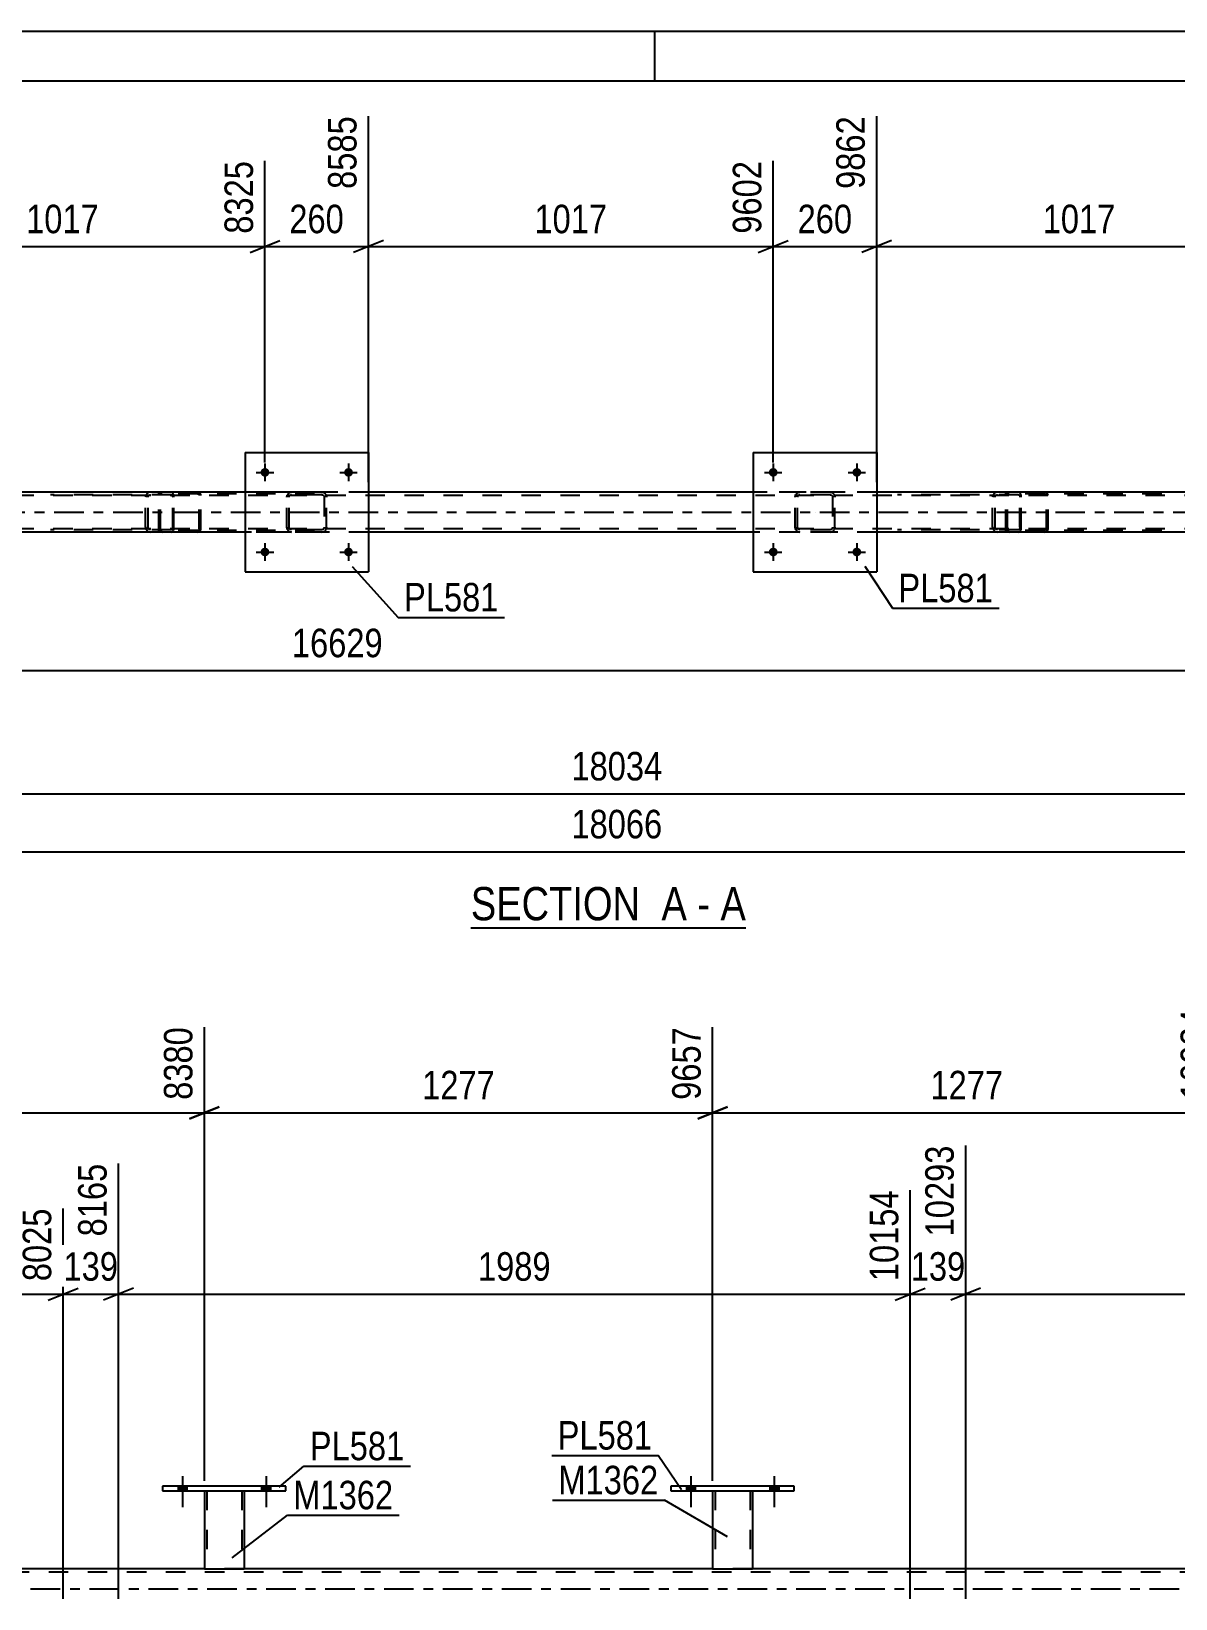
# Model space of a CAD drawing. Header units: millimetres. Extents: x 0 to 841, y 0 to 594.
# Drawn here: x 358.4 to 473.4, y 436.5 to 594 of the extents above; entities that cross this region are included whole.
import ezdxf

# ---------------------------------------------------------------- set-up
doc = ezdxf.new("R2010")
doc.units = ezdxf.units.MM
doc.linetypes.add('DXK_LINE_DOT2', pattern=[3.9198, 1.9599, -1.9599])
doc.linetypes.add('DXK_LINE_DOT3', pattern=[5.9187, 2.979, -0.9799, 0.9799, -0.9799])
doc.styles.add('Arial Narrow', font='ARIALN.TTF', dxfattribs={"height": 0.2})

# ---------------------------------------------------------------- blocks, each defined once
blk = doc.blocks.new('Unknown-318888112-1133')
at = {"color": 5, "linetype": 'Continuous'}
for p, q in [((841, 594), (0, 594)), ((421, 589), (421, 594)), ((836, 589), (5, 589))]:
    blk.add_line(p, q, dxfattribs=at)
blk = doc.blocks.new('Unknown-318888112-11 - 5490')
at = {"color": 6, "linetype": 'Continuous'}
blk.add_line((402.52, 503.94), (430.17, 503.94), dxfattribs=at)
at = {"color": 0, "linetype": 'Continuous'}
for points in [[(420.63, 504.69), (420.63, 508.19), (402.52, 508.19), (402.52, 504.69)], [(424.23, 504.69), (424.23, 508.19), (421.68, 508.19), (421.68, 504.69)], [(426.56, 504.69), (426.56, 508.19), (425.28, 508.19), (425.28, 504.69)], [(430.17, 504.69), (430.17, 508.19), (427.61, 508.19), (427.61, 504.69)]]:
    blk.add_wipeout(points, dxfattribs=at)
at = {"color": 7, "linetype": 'Continuous', "style": 'Arial Narrow'}
for s, p in [('SECTION ', (402.52, 504.69)), ('A', (421.68, 504.69)), ('A', (427.61, 504.69)), ('-', (425.28, 504.69))]:
    blk.add_text(s, height=3.34, dxfattribs=at).set_placement(p)
blk = doc.blocks.new('Part-318888112-5600 - 5490')
at = {"color": 7, "linetype": 'DXK_LINE_DOT2'}
for p, q in [((384.03, 547.21), (384.06, 547.4)), ((384.06, 547.4), (384.03, 547.21)), ((384.03, 544.17), (384.03, 547.21)), ((384.27, 547.21), (384.28, 547.3)), ((384.27, 544.17), (384.27, 547.21)), ((384.28, 547.3), (384.34, 547.38)), ((384.32, 547.66), (384.51, 547.69)), ((384.51, 547.69), (384.32, 547.66)), ((384.34, 547.38), (384.41, 547.43)), ((384.41, 547.43), (384.51, 547.45)), ((387.55, 547.69), (384.51, 547.69)), ((387.55, 547.45), (384.51, 547.45)), ((387.55, 547.69), (387.73, 547.66)), ((387.73, 547.66), (387.55, 547.69)), ((387.55, 547.45), (387.64, 547.43)), ((387.64, 547.43), (387.72, 547.38)), ((387.72, 547.38), (387.77, 547.3)), ((387.77, 547.3), (387.79, 547.21)), ((387.79, 547.21), (387.79, 544.17)), ((387.99, 547.4), (388.03, 547.21)), ((388.03, 547.21), (387.99, 547.4)), ((388.03, 544.17), (388.03, 547.21)), ((384.06, 543.99), (384.03, 544.17)), ((384.03, 544.17), (384.06, 543.99)), ((384.28, 544.08), (384.27, 544.17)), ((384.34, 544), (384.28, 544.08)), ((384.51, 543.69), (384.32, 543.73)), ((384.32, 543.73), (384.51, 543.69)), ((384.41, 543.95), (384.34, 544)), ((384.51, 543.93), (384.41, 543.95)), ((387.55, 543.93), (384.51, 543.93)), ((387.55, 543.69), (384.51, 543.69)), ((387.64, 543.95), (387.55, 543.93)), ((387.73, 543.73), (387.55, 543.69)), ((387.55, 543.69), (387.73, 543.73)), ((387.72, 544), (387.64, 543.95)), ((387.77, 544.08), (387.72, 544)), ((387.79, 544.17), (387.77, 544.08)), ((388.03, 544.17), (387.99, 543.99)), ((387.99, 543.99), (388.03, 544.17))]:
    blk.add_line(p, q, dxfattribs=at)
at = {"color": 7, "linetype": 'DXK_LINE_DOT3'}
blk.add_line((386.03, 545.69), (386.03, 545.69), dxfattribs=at)
at = {"color": 7, "linetype": 'DXK_LINE_DOT2'}
for centre, start, end in [((384.51, 547.21), 112.5, 157.5), ((384.51, 547.21), 112.5, 157.5), ((387.55, 547.21), 22.5, 67.5), ((387.55, 547.21), 22.5, 67.5), ((384.51, 544.17), 202.5, 247.5), ((384.51, 544.17), 202.5, 247.5), ((387.55, 544.17), 292.5, 337.5), ((387.55, 544.17), 292.5, 337.5)]:
    blk.add_arc(centre, 0.48, start, end, dxfattribs=at)
blk = doc.blocks.new('Part-318888112-5599 - 5490')
at = {"color": 2, "linetype": 'Continuous'}
for p, q in [((379.83, 551.69), (379.83, 539.69)), ((379.83, 551.69), (392.23, 551.69)), ((392.23, 551.69), (392.23, 539.69)), ((379.83, 539.69), (392.23, 539.69))]:
    blk.add_line(p, q, dxfattribs=at)
blk = doc.blocks.new('Part-318888112-5605 - 5490')
at = {"color": 2, "linetype": 'Continuous'}
for p, q in [((430.91, 551.69), (430.91, 539.69)), ((430.91, 551.69), (443.31, 551.69)), ((443.31, 551.69), (443.31, 539.69)), ((430.91, 539.69), (443.31, 539.69))]:
    blk.add_line(p, q, dxfattribs=at)
blk = doc.blocks.new('Part-318888112-5606 - 5490')
at = {"color": 7, "linetype": 'DXK_LINE_DOT2'}
for p, q in [((435.11, 547.21), (435.14, 547.4)), ((435.14, 547.4), (435.11, 547.21)), ((435.11, 544.17), (435.11, 547.21)), ((435.35, 547.21), (435.37, 547.3)), ((435.35, 544.17), (435.35, 547.21)), ((435.37, 547.3), (435.42, 547.38)), ((435.4, 547.66), (435.59, 547.69)), ((435.59, 547.69), (435.4, 547.66)), ((435.42, 547.38), (435.5, 547.43)), ((435.5, 547.43), (435.59, 547.45)), ((438.63, 547.69), (435.59, 547.69)), ((438.63, 547.45), (435.59, 547.45)), ((438.63, 547.69), (438.81, 547.66)), ((438.81, 547.66), (438.63, 547.69)), ((438.63, 547.45), (438.72, 547.43)), ((438.72, 547.43), (438.8, 547.38)), ((438.8, 547.38), (438.85, 547.3)), ((438.85, 547.3), (438.87, 547.21)), ((438.87, 547.21), (438.87, 544.17)), ((439.07, 547.4), (439.11, 547.21)), ((439.11, 547.21), (439.07, 547.4)), ((439.11, 544.17), (439.11, 547.21)), ((435.14, 543.99), (435.11, 544.17)), ((435.11, 544.17), (435.14, 543.99)), ((435.37, 544.08), (435.35, 544.17)), ((435.42, 544), (435.37, 544.08)), ((435.59, 543.69), (435.4, 543.73)), ((435.4, 543.73), (435.59, 543.69)), ((435.5, 543.95), (435.42, 544)), ((435.59, 543.93), (435.5, 543.95)), ((438.63, 543.93), (435.59, 543.93)), ((438.63, 543.69), (435.59, 543.69)), ((438.72, 543.95), (438.63, 543.93)), ((438.81, 543.73), (438.63, 543.69)), ((438.63, 543.69), (438.81, 543.73)), ((438.8, 544), (438.72, 543.95)), ((438.85, 544.08), (438.8, 544)), ((438.87, 544.17), (438.85, 544.08)), ((439.11, 544.17), (439.07, 543.99)), ((439.07, 543.99), (439.11, 544.17))]:
    blk.add_line(p, q, dxfattribs=at)
at = {"color": 7, "linetype": 'DXK_LINE_DOT3'}
blk.add_line((437.11, 545.69), (437.11, 545.69), dxfattribs=at)
at = {"color": 7, "linetype": 'DXK_LINE_DOT2'}
for centre, start, end in [((435.59, 547.21), 112.5, 157.5), ((435.59, 547.21), 112.5, 157.5), ((438.63, 547.21), 22.5, 67.5), ((438.63, 547.21), 22.5, 67.5), ((435.59, 544.17), 202.5, 247.5), ((435.59, 544.17), 202.5, 247.5), ((438.63, 544.17), 292.5, 337.5), ((438.63, 544.17), 292.5, 337.5)]:
    blk.add_arc(centre, 0.48, start, end, dxfattribs=at)
blk = doc.blocks.new('Bolt-318888112-5543 - 5490')
at = {"linetype": 'Continuous'}
for points in [[(382.27, 549.69, -1), (381.39, 549.69, -1)], [(390.67, 549.69, -1), (389.79, 549.69, -1)]]:
    blk.add_hatch(color=1, dxfattribs=at).paths.add_polyline_path(points)
at = {"color": 1, "linetype": 'Continuous'}
for p, q in [((380.95, 549.69), (382.71, 549.69)), ((381.83, 550.57), (381.83, 548.81)), ((389.35, 549.69), (391.11, 549.69)), ((390.23, 550.57), (390.23, 548.81))]:
    blk.add_line(p, q, dxfattribs=at)
blk = doc.blocks.new('Bolt-318888112-5544 - 5490')
at = {"linetype": 'Continuous'}
for points in [[(382.27, 541.69, -1), (381.39, 541.69, -1)], [(390.67, 541.69, -1), (389.79, 541.69, -1)]]:
    blk.add_hatch(color=1, dxfattribs=at).paths.add_polyline_path(points)
at = {"color": 1, "linetype": 'Continuous'}
for p, q in [((380.95, 541.69), (382.71, 541.69)), ((381.83, 542.57), (381.83, 540.81)), ((389.35, 541.69), (391.11, 541.69)), ((390.23, 542.57), (390.23, 540.81))]:
    blk.add_line(p, q, dxfattribs=at)
blk = doc.blocks.new('Bolt-318888112-5545 - 5490')
at = {"linetype": 'Continuous'}
for points in [[(433.35, 549.69, -1), (432.47, 549.69, -1)], [(441.75, 549.69, -1), (440.87, 549.69, -1)]]:
    blk.add_hatch(color=1, dxfattribs=at).paths.add_polyline_path(points)
at = {"color": 1, "linetype": 'Continuous'}
for p, q in [((432.03, 549.69), (433.79, 549.69)), ((432.91, 550.57), (432.91, 548.81)), ((440.43, 549.69), (442.19, 549.69)), ((441.31, 550.57), (441.31, 548.81))]:
    blk.add_line(p, q, dxfattribs=at)
blk = doc.blocks.new('Part-318888112-5679 - 5490')
at = {"color": 7, "linetype": 'DXK_LINE_DOT2'}
for p, q in [((456.31, 547.49), (456.28, 547.37)), ((456.28, 544.01), (456.28, 547.37)), ((456.45, 547.37), (456.46, 547.43)), ((456.45, 544.01), (456.45, 547.37)), ((456.46, 547.43), (456.5, 547.49)), ((456.62, 547.69), (456.49, 547.67)), ((456.5, 547.49), (456.56, 547.52)), ((456.56, 547.52), (456.62, 547.53)), ((471.95, 547.69), (456.62, 547.69)), ((471.95, 547.53), (456.62, 547.53)), ((460.33, 547.67), (460.2, 547.69)), ((460.2, 547.53), (460.26, 547.52)), ((460.26, 547.52), (460.29, 547.5)), ((460.29, 547.5), (460.32, 547.49)), ((460.32, 547.49), (460.35, 547.43)), ((460.35, 547.43), (460.37, 547.37)), ((460.37, 544.01), (460.37, 547.37)), ((460.54, 547.37), (460.51, 547.49)), ((460.54, 544.01), (460.54, 547.37)), ((456.28, 544.01), (456.31, 543.89)), ((456.46, 543.95), (456.45, 544.01)), ((456.5, 543.9), (456.46, 543.95)), ((456.49, 543.72), (456.62, 543.69)), ((456.5, 543.9), (456.53, 543.88)), ((456.53, 543.88), (456.56, 543.86)), ((456.56, 543.86), (456.62, 543.85)), ((471.95, 543.85), (456.62, 543.85)), ((471.95, 543.69), (456.62, 543.69)), ((460.26, 543.86), (460.2, 543.85)), ((460.2, 543.69), (460.33, 543.72)), ((460.32, 543.9), (460.26, 543.86)), ((460.35, 543.95), (460.32, 543.9)), ((460.37, 544.01), (460.35, 543.95)), ((460.51, 543.89), (460.54, 544.01))]:
    blk.add_line(p, q, dxfattribs=at)
for centre, start, end in [((456.61, 547.36), 110.7583, 155.68), ((460.21, 547.36), 24.32, 69.2417), ((456.61, 544.03), 204.32, 249.2417), ((460.21, 544.03), 290.7583, 335.68)]:
    blk.add_arc(centre, 0.331, start, end, dxfattribs=at)
blk = doc.blocks.new('Bolt-318888112-5546 - 5490')
at = {"linetype": 'Continuous'}
for points in [[(433.35, 541.69, -1), (432.47, 541.69, -1)], [(441.75, 541.69, -1), (440.87, 541.69, -1)]]:
    blk.add_hatch(color=1, dxfattribs=at).paths.add_polyline_path(points)
at = {"color": 1, "linetype": 'Continuous'}
for p, q in [((432.03, 541.69), (433.79, 541.69)), ((432.91, 542.57), (432.91, 540.81)), ((440.43, 541.69), (442.19, 541.69)), ((441.31, 542.57), (441.31, 540.81))]:
    blk.add_line(p, q, dxfattribs=at)
blk = doc.blocks.new('Part-318888112-5667 - 5490')
at = {"color": 7, "linetype": 'DXK_LINE_DOT2'}
for p, q in [((457.56, 547.69), (445.4, 547.69)), ((457.56, 547.45), (445.4, 547.45)), ((454.98, 547.3), (454.96, 547.21)), ((454.96, 544.17), (454.96, 547.21)), ((455, 547.4), (454.98, 547.3)), ((455.21, 547.21), (455.23, 547.3)), ((455.21, 544.17), (455.21, 547.21)), ((455.23, 547.3), (455.29, 547.38)), ((455.46, 547.69), (455.27, 547.66)), ((455.29, 547.38), (455.37, 547.43)), ((455.37, 547.43), (455.46, 547.45)), ((456.28, 547.45), (456.28, 547.69)), ((457.66, 547.66), (457.56, 547.69)), ((457.56, 547.45), (457.61, 547.43)), ((457.61, 547.43), (457.65, 547.38)), ((457.65, 547.38), (457.68, 547.3)), ((457.75, 547.55), (457.66, 547.66)), ((457.68, 547.3), (457.69, 547.21)), ((457.69, 544.17), (457.69, 547.21)), ((457.81, 547.4), (457.75, 547.55)), ((457.83, 547.21), (457.81, 547.4)), ((457.83, 544.17), (457.83, 547.21)), ((457.56, 543.93), (445.4, 543.93)), ((457.56, 543.69), (445.4, 543.69)), ((454.96, 544.17), (454.98, 544.09)), ((454.98, 544.09), (455, 543.99)), ((455.23, 544.08), (455.21, 544.17)), ((455.29, 544), (455.23, 544.08)), ((455.27, 543.73), (455.46, 543.69)), ((455.37, 543.95), (455.29, 544)), ((455.46, 543.93), (455.37, 543.95)), ((456.28, 543.69), (456.28, 543.93)), ((457.61, 543.95), (457.56, 543.93)), ((457.56, 543.69), (457.66, 543.73)), ((457.65, 544), (457.61, 543.95)), ((457.68, 544.08), (457.65, 544)), ((457.66, 543.73), (457.75, 543.83)), ((457.69, 544.17), (457.68, 544.08)), ((457.75, 543.83), (457.81, 543.99)), ((457.81, 543.99), (457.83, 544.17))]:
    blk.add_line(p, q, dxfattribs=at)
for centre, start, end in [((455.45, 547.2), 111.1941, 156.1506), ((455.45, 544.19), 203.8494, 248.8059)]:
    blk.add_arc(centre, 0.492, start, end, dxfattribs=at)
blk = doc.blocks.new('Part-318888112-5645 - 5490')
at = {"color": 7, "linetype": 'DXK_LINE_DOT2'}
for p, q in [((372.42, 547.69), (360.27, 547.69)), ((372.42, 547.45), (360.27, 547.45)), ((369.85, 547.3), (369.83, 547.21)), ((369.83, 544.17), (369.83, 547.21)), ((369.87, 547.4), (369.85, 547.3)), ((370.08, 547.21), (370.1, 547.3)), ((370.08, 544.17), (370.08, 547.21)), ((370.1, 547.3), (370.15, 547.38)), ((370.33, 547.69), (370.14, 547.66)), ((370.15, 547.38), (370.23, 547.43)), ((370.23, 547.43), (370.33, 547.45)), ((371.15, 547.45), (371.15, 547.69)), ((372.53, 547.66), (372.42, 547.69)), ((372.42, 547.45), (372.47, 547.43)), ((372.47, 547.43), (372.52, 547.38)), ((372.52, 547.38), (372.55, 547.3)), ((372.61, 547.55), (372.53, 547.66)), ((372.55, 547.3), (372.56, 547.21)), ((372.56, 544.17), (372.56, 547.21)), ((372.67, 547.4), (372.61, 547.55)), ((372.69, 547.21), (372.67, 547.4)), ((372.69, 544.17), (372.69, 547.21)), ((372.42, 543.93), (360.27, 543.93)), ((372.42, 543.69), (360.27, 543.69)), ((369.83, 544.17), (369.85, 544.09)), ((369.85, 544.09), (369.87, 543.99)), ((370.1, 544.08), (370.08, 544.17)), ((370.15, 544), (370.1, 544.08)), ((370.14, 543.73), (370.33, 543.69)), ((370.23, 543.95), (370.15, 544)), ((370.33, 543.93), (370.23, 543.95)), ((371.15, 543.69), (371.15, 543.93)), ((372.47, 543.95), (372.42, 543.93)), ((372.42, 543.69), (372.53, 543.73)), ((372.52, 544), (372.47, 543.95)), ((372.55, 544.08), (372.52, 544)), ((372.53, 543.73), (372.61, 543.83)), ((372.56, 544.17), (372.55, 544.08)), ((372.61, 543.83), (372.63, 543.86)), ((372.63, 543.86), (372.67, 543.99)), ((372.67, 543.99), (372.69, 544.17))]:
    blk.add_line(p, q, dxfattribs=at)
for centre, start, end in [((370.32, 547.2), 111.1941, 156.1506), ((370.32, 544.19), 203.8494, 248.8059)]:
    blk.add_arc(centre, 0.492, start, end, dxfattribs=at)
blk = doc.blocks.new('Part-318888112-5644 - 5490')
at = {"color": 7, "linetype": 'DXK_LINE_DOT2'}
for p, q in [((371.17, 547.49), (371.15, 547.37)), ((371.15, 544.01), (371.15, 547.37)), ((371.32, 547.37), (371.33, 547.43)), ((371.32, 544.01), (371.32, 547.37)), ((371.33, 547.43), (371.37, 547.49)), ((371.49, 547.69), (371.36, 547.67)), ((371.37, 547.49), (371.42, 547.52)), ((371.42, 547.52), (371.49, 547.53)), ((386.82, 547.69), (371.49, 547.69)), ((386.82, 547.53), (371.49, 547.53)), ((375.19, 547.67), (375.06, 547.69)), ((375.06, 547.53), (375.13, 547.52)), ((375.13, 547.52), (375.15, 547.5)), ((375.15, 547.5), (375.18, 547.49)), ((375.18, 547.49), (375.22, 547.43)), ((375.22, 547.43), (375.23, 547.37)), ((375.23, 544.01), (375.23, 547.37)), ((375.4, 547.37), (375.38, 547.49)), ((375.4, 544.01), (375.4, 547.37)), ((371.15, 544.01), (371.17, 543.89)), ((371.33, 543.95), (371.32, 544.01)), ((371.37, 543.9), (371.33, 543.95)), ((371.36, 543.72), (371.49, 543.69)), ((371.37, 543.9), (371.4, 543.88)), ((371.4, 543.88), (371.42, 543.86)), ((371.42, 543.86), (371.49, 543.85)), ((386.82, 543.85), (371.49, 543.85)), ((386.82, 543.69), (371.49, 543.69)), ((375.13, 543.86), (375.06, 543.85)), ((375.06, 543.69), (375.19, 543.72)), ((375.18, 543.9), (375.13, 543.86)), ((375.22, 543.95), (375.18, 543.9)), ((375.23, 544.01), (375.22, 543.95)), ((375.38, 543.89), (375.4, 544.01))]:
    blk.add_line(p, q, dxfattribs=at)
for centre, start, end in [((371.47, 547.36), 110.7583, 155.68), ((375.07, 547.36), 24.32, 69.2417), ((371.47, 544.03), 204.32, 249.2417), ((375.07, 544.03), 290.7583, 335.68)]:
    blk.add_arc(centre, 0.331, start, end, dxfattribs=at)
blk = doc.blocks.new('Part-318888112-5729 - 5490')
at = {"color": 7, "linetype": 'DXK_LINE_DOT2'}
for p, q in [((770.18, 547.37), (106.14, 547.37)), ((749.79, 547.69), (175.5, 547.69)), ((392.23, 547.69), (379.83, 547.69)), ((443.31, 547.69), (430.91, 547.69)), ((770.18, 544.01), (106.14, 544.01)), ((392.23, 543.69), (379.83, 543.69)), ((443.31, 543.69), (430.91, 543.69))]:
    blk.add_line(p, q, dxfattribs=at)
at = {"color": 2, "linetype": 'Continuous'}
for p, q in [((379.83, 547.69), (341.15, 547.69)), ((430.91, 547.69), (392.23, 547.69)), ((481.99, 547.69), (443.31, 547.69)), ((379.83, 543.69), (341.15, 543.69)), ((430.91, 543.69), (392.23, 543.69)), ((481.99, 543.69), (443.31, 543.69))]:
    blk.add_line(p, q, dxfattribs=at)
at = {"color": 7, "linetype": 'DXK_LINE_DOT3'}
blk.add_line((106.14, 545.69), (770.18, 545.69), dxfattribs=at)
blk = doc.blocks.new('Part-318888112-3790 - 3656')
at = {"color": 7, "linetype": 'DXK_LINE_DOT2'}
for p, q in [((375.74, 447.38), (379.74, 447.38)), ((375.74, 447.37), (375.74, 447.38)), ((375.74, 447.38), (375.74, 447.37)), ((375.98, 447.38), (375.98, 439.53)), ((379.5, 447.38), (379.5, 439.53)), ((379.74, 447.38), (379.74, 447.37)), ((379.74, 447.37), (379.74, 447.38)), ((379.45, 439.53), (379.49, 439.53)), ((379.45, 439.53), (379.49, 439.53)), ((379.49, 439.53), (379.5, 439.53)), ((379.49, 439.53), (379.5, 439.53))]:
    blk.add_line(p, q, dxfattribs=at)
at = {"color": 2, "linetype": 'Continuous'}
for p, q in [((375.74, 447.37), (375.74, 439.53)), ((379.74, 447.37), (379.74, 439.53)), ((375.74, 439.53), (379.74, 439.53))]:
    blk.add_line(p, q, dxfattribs=at)
blk = doc.blocks.new('Bolt-318888112-3665 - 3656')
at = {"linetype": 'Continuous'}
for points in [[(373.1, 447.37), (373.98, 447.37), (373.98, 447.85), (373.1, 447.85)], [(381.5, 447.37), (382.38, 447.37), (382.38, 447.85), (381.5, 447.85)]]:
    blk.add_hatch(color=1, dxfattribs=at).paths.add_polyline_path(points)
at = {"color": 1, "linetype": 'Continuous'}
for p, q in [((373.54, 448.85), (373.54, 445.73)), ((381.94, 448.85), (381.94, 445.73)), ((373.1, 447.85), (373.1, 447.37)), ((373.98, 447.85), (373.98, 447.37)), ((381.5, 447.85), (381.5, 447.37)), ((382.38, 447.85), (382.38, 447.37))]:
    blk.add_line(p, q, dxfattribs=at)
blk = doc.blocks.new('Part-318888112-3795 - 3656')
at = {"color": 2, "linetype": 'Continuous'}
for p, q in [((371.54, 447.85), (371.54, 447.37)), ((383.94, 447.85), (371.54, 447.85)), ((371.54, 447.37), (383.94, 447.37)), ((383.94, 447.37), (383.94, 447.85))]:
    blk.add_line(p, q, dxfattribs=at)
blk = doc.blocks.new('Part-318888112-4051 - 3656')
at = {"color": 2, "linetype": 'Continuous'}
for p, q in [((375.74, 439.53), (328.66, 439.53)), ((426.82, 439.53), (379.74, 439.53)), ((477.91, 439.53), (430.82, 439.53))]:
    blk.add_line(p, q, dxfattribs=at)
at = {"color": 7, "linetype": 'DXK_LINE_DOT2'}
for p, q in [((379.74, 439.53), (375.74, 439.53)), ((430.82, 439.53), (426.82, 439.53)), ((761.89, 439.21), (97.86, 439.21))]:
    blk.add_line(p, q, dxfattribs=at)
at = {"color": 7, "linetype": 'DXK_LINE_DOT3'}
blk.add_line((97.86, 437.53), (761.89, 437.53), dxfattribs=at)
blk = doc.blocks.new('Bolt-318888112-3674 - 3656')
at = {"linetype": 'Continuous'}
for points in [[(424.18, 447.37), (425.06, 447.37), (425.06, 447.85), (424.18, 447.85)], [(432.58, 447.37), (433.46, 447.37), (433.46, 447.85), (432.58, 447.85)]]:
    blk.add_hatch(color=1, dxfattribs=at).paths.add_polyline_path(points)
at = {"color": 1, "linetype": 'Continuous'}
for p, q in [((424.62, 448.85), (424.62, 445.73)), ((433.02, 448.85), (433.02, 445.73)), ((424.18, 447.85), (424.18, 447.37)), ((425.06, 447.85), (425.06, 447.37)), ((432.58, 447.85), (432.58, 447.37)), ((433.46, 447.85), (433.46, 447.37))]:
    blk.add_line(p, q, dxfattribs=at)
blk = doc.blocks.new('Bolt-318888112-3675 - 3656')
at = {"linetype": 'Continuous'}
for points in [[(424.18, 447.37), (425.06, 447.37), (425.06, 447.85), (424.18, 447.85)], [(432.58, 447.37), (433.46, 447.37), (433.46, 447.85), (432.58, 447.85)]]:
    blk.add_hatch(color=1, dxfattribs=at).paths.add_polyline_path(points)
at = {"color": 1, "linetype": 'Continuous'}
for p, q in [((424.62, 448.85), (424.62, 445.73)), ((433.02, 448.85), (433.02, 445.73)), ((424.18, 447.85), (424.18, 447.37)), ((425.06, 447.85), (425.06, 447.37)), ((432.58, 447.85), (432.58, 447.37)), ((433.46, 447.85), (433.46, 447.37))]:
    blk.add_line(p, q, dxfattribs=at)
blk = doc.blocks.new('Bolt-318888112-3676 - 3656')
at = {"linetype": 'Continuous'}
for points in [[(373.1, 447.37), (373.98, 447.37), (373.98, 447.85), (373.1, 447.85)], [(381.5, 447.37), (382.38, 447.37), (382.38, 447.85), (381.5, 447.85)]]:
    blk.add_hatch(color=1, dxfattribs=at).paths.add_polyline_path(points)
at = {"color": 1, "linetype": 'Continuous'}
for p, q in [((373.54, 448.85), (373.54, 445.73)), ((381.94, 448.85), (381.94, 445.73)), ((373.1, 447.85), (373.1, 447.37)), ((373.98, 447.85), (373.98, 447.37)), ((381.5, 447.85), (381.5, 447.37)), ((382.38, 447.85), (382.38, 447.37))]:
    blk.add_line(p, q, dxfattribs=at)
blk = doc.blocks.new('Part-318888112-3785 - 3656')
at = {"color": 2, "linetype": 'Continuous'}
for p, q in [((422.62, 447.85), (422.62, 447.37)), ((435.02, 447.85), (422.62, 447.85)), ((422.62, 447.37), (435.02, 447.37)), ((435.02, 447.37), (435.02, 447.85))]:
    blk.add_line(p, q, dxfattribs=at)
blk = doc.blocks.new('Part-318888112-3750 - 3656')
at = {"color": 7, "linetype": 'DXK_LINE_DOT2'}
for p, q in [((426.82, 447.38), (430.82, 447.38)), ((426.82, 447.37), (426.82, 447.38)), ((426.82, 447.38), (426.82, 447.37)), ((427.06, 447.38), (427.06, 439.53)), ((430.58, 447.38), (430.58, 439.53)), ((430.82, 447.38), (430.82, 447.37)), ((430.82, 447.37), (430.82, 447.38)), ((430.53, 439.53), (430.57, 439.53)), ((430.53, 439.53), (430.57, 439.53)), ((430.57, 439.53), (430.58, 439.53)), ((430.57, 439.53), (430.58, 439.53))]:
    blk.add_line(p, q, dxfattribs=at)
at = {"color": 2, "linetype": 'Continuous'}
for p, q in [((426.82, 447.37), (426.82, 439.53)), ((430.82, 447.37), (430.82, 439.53)), ((426.82, 439.53), (430.82, 439.53))]:
    blk.add_line(p, q, dxfattribs=at)
blk = doc.blocks.new('StraightDimension-318888112-6373 - 5490')
at = {"color": 7, "linetype": 'Continuous'}
blk.add_line((64.22, 517.39), (770.18, 517.39), dxfattribs=at)
at = {"color": 0}
blk.add_wipeout([(422.37, 518.14), (422.37, 522.34), (412.03, 522.34), (412.03, 518.14)], dxfattribs=at)
at = {"color": 3, "style": 'Arial Narrow'}
blk.add_text('18034', height=2.863, dxfattribs=at).set_placement((412.63, 518.74))
blk = doc.blocks.new('StraightDimension-318888112-6394 - 5490')
at = {"color": 7, "linetype": 'Continuous'}
blk.add_line((63.58, 511.57), (770.82, 511.57), dxfattribs=at)
at = {"color": 0}
blk.add_wipeout([(422.37, 512.32), (422.37, 516.52), (412.03, 516.52), (412.03, 512.32)], dxfattribs=at)
at = {"color": 3, "style": 'Arial Narrow'}
blk.add_text('18066', height=2.863, dxfattribs=at).set_placement((412.63, 512.92))
blk = doc.blocks.new('StraightDimension-318888112-6436 - 5490')
at = {"color": 7, "linetype": 'Continuous'}
blk.add_line((64.22, 529.77), (713.99, 529.77), dxfattribs=at)
at = {"color": 0}
blk.add_wipeout([(394.28, 530.52), (394.28, 534.72), (383.94, 534.72), (383.94, 530.52)], dxfattribs=at)
at = {"color": 3, "style": 'Arial Narrow'}
blk.add_text('16629', height=2.863, dxfattribs=at).set_placement((384.54, 531.12))
blk = doc.blocks.new('StraightDimension-318888112-14667 - 5490')
at = {"color": 7, "linetype": 'Continuous'}
for p, q in [((443.31, 548.69), (443.31, 585.48)), ((483.99, 550.69), (483.99, 582.81)), ((444.81, 572.97), (441.81, 571.77)), ((443.31, 572.37), (483.99, 572.37)), ((482.49, 571.77), (485.49, 572.97))]:
    blk.add_line(p, q, dxfattribs=at)
at = {"color": 0, "linetype": 'Continuous'}
blk.add_wipeout([(483.39, 583.41), (479.19, 583.41), (479.19, 573.07), (483.39, 573.07)], dxfattribs=at)
at = {"color": 0}
blk.add_wipeout([(467.9, 573.12), (467.9, 577.32), (459.39, 577.32), (459.39, 573.12)], dxfattribs=at)
at = {"color": 3, "linetype": 'Continuous', "style": 'Arial Narrow'}
blk.add_text('10879', height=2.863, rotation=90.0002, dxfattribs=at).set_placement((482.79, 573.67))
at = {"color": 3, "style": 'Arial Narrow'}
blk.add_text('1017', height=2.863, dxfattribs=at).set_placement((459.99, 573.72))
blk = doc.blocks.new('StraightDimension-318888112-14668 - 5490')
at = {"color": 7, "linetype": 'Continuous'}
for p, q in [((443.31, 548.69), (443.31, 585.48)), ((432.91, 550.69), (432.91, 580.98)), ((431.41, 571.77), (434.41, 572.97)), ((432.91, 572.37), (443.31, 572.37)), ((444.81, 572.97), (441.81, 571.77))]:
    blk.add_line(p, q, dxfattribs=at)
at = {"color": 0}
blk.add_wipeout([(441.45, 573.12), (441.45, 577.32), (434.76, 577.32), (434.76, 573.12)], dxfattribs=at)
at = {"color": 3, "style": 'Arial Narrow'}
blk.add_text('260', height=2.863, dxfattribs=at).set_placement((435.36, 573.72))
at = {"color": 0, "linetype": 'Continuous'}
blk.add_wipeout([(442.71, 586.08), (438.51, 586.08), (438.51, 577.57), (442.71, 577.57)], dxfattribs=at)
at = {"color": 3, "linetype": 'Continuous', "style": 'Arial Narrow'}
blk.add_text('9862', height=2.863, rotation=90.0002, dxfattribs=at).set_placement((442.11, 578.17))
blk = doc.blocks.new('StraightDimension-318888112-14669 - 5490')
at = {"color": 7, "linetype": 'Continuous'}
for p, q in [((392.23, 548.69), (392.23, 585.48)), ((432.91, 550.69), (432.91, 580.98)), ((393.73, 572.97), (390.73, 571.77)), ((392.23, 572.37), (432.91, 572.37)), ((431.41, 571.77), (434.41, 572.97))]:
    blk.add_line(p, q, dxfattribs=at)
at = {"color": 0, "linetype": 'Continuous'}
blk.add_wipeout([(432.31, 581.58), (428.11, 581.58), (428.11, 573.07), (432.31, 573.07)], dxfattribs=at)
at = {"color": 0}
blk.add_wipeout([(416.82, 573.12), (416.82, 577.32), (408.31, 577.32), (408.31, 573.12)], dxfattribs=at)
at = {"color": 3, "linetype": 'Continuous', "style": 'Arial Narrow'}
blk.add_text('9602', height=2.863, rotation=90.0002, dxfattribs=at).set_placement((431.71, 573.67))
at = {"color": 3, "style": 'Arial Narrow'}
blk.add_text('1017', height=2.863, dxfattribs=at).set_placement((408.91, 573.72))
blk = doc.blocks.new('StraightDimension-318888112-14670 - 5490')
at = {"color": 7, "linetype": 'Continuous'}
for p, q in [((392.23, 548.69), (392.23, 585.48)), ((381.83, 550.69), (381.83, 580.98)), ((380.33, 571.77), (383.33, 572.97)), ((381.83, 572.37), (392.23, 572.37)), ((393.73, 572.97), (390.73, 571.77))]:
    blk.add_line(p, q, dxfattribs=at)
at = {"color": 0}
blk.add_wipeout([(390.37, 573.12), (390.37, 577.32), (383.68, 577.32), (383.68, 573.12)], dxfattribs=at)
at = {"color": 3, "style": 'Arial Narrow'}
blk.add_text('260', height=2.863, dxfattribs=at).set_placement((384.28, 573.72))
at = {"color": 0, "linetype": 'Continuous'}
blk.add_wipeout([(391.63, 586.08), (387.43, 586.08), (387.43, 577.57), (391.63, 577.57)], dxfattribs=at)
at = {"color": 3, "linetype": 'Continuous', "style": 'Arial Narrow'}
blk.add_text('8585', height=2.863, rotation=90.0002, dxfattribs=at).set_placement((391.03, 578.17))
blk = doc.blocks.new('StraightDimension-318888112-14671 - 5490')
at = {"color": 7, "linetype": 'Continuous'}
for p, q in [((341.15, 548.69), (341.15, 585.48)), ((381.83, 550.69), (381.83, 580.98)), ((342.65, 572.97), (339.65, 571.77)), ((341.15, 572.37), (381.83, 572.37)), ((380.33, 571.77), (383.33, 572.97))]:
    blk.add_line(p, q, dxfattribs=at)
at = {"color": 0, "linetype": 'Continuous'}
blk.add_wipeout([(381.23, 581.58), (377.03, 581.58), (377.03, 573.07), (381.23, 573.07)], dxfattribs=at)
at = {"color": 0}
blk.add_wipeout([(365.74, 573.12), (365.74, 577.32), (357.23, 577.32), (357.23, 573.12)], dxfattribs=at)
at = {"color": 3, "linetype": 'Continuous', "style": 'Arial Narrow'}
blk.add_text('8325', height=2.863, rotation=90.0002, dxfattribs=at).set_placement((380.63, 573.67))
at = {"color": 3, "style": 'Arial Narrow'}
blk.add_text('1017', height=2.863, dxfattribs=at).set_placement((357.83, 573.72))
blk = doc.blocks.new('StraightDimension-318888112-16734 - 3656')
at = {"color": 7, "linetype": 'Continuous'}
for p, q in [((324.66, 448.38), (324.66, 493.96)), ((375.74, 448.38), (375.74, 493.96)), ((326.16, 485.95), (323.16, 484.75)), ((324.66, 485.35), (375.74, 485.35)), ((374.24, 484.75), (377.24, 485.95))]:
    blk.add_line(p, q, dxfattribs=at)
at = {"color": 0, "linetype": 'Continuous'}
blk.add_wipeout([(375.14, 494.56), (370.94, 494.56), (370.94, 486.05), (375.14, 486.05)], dxfattribs=at)
at = {"color": 0}
blk.add_wipeout([(354.46, 486.1), (354.46, 490.3), (345.95, 490.3), (345.95, 486.1)], dxfattribs=at)
at = {"color": 3, "linetype": 'Continuous', "style": 'Arial Narrow'}
blk.add_text('8380', height=2.863, rotation=90.0002, dxfattribs=at).set_placement((374.54, 486.65))
at = {"color": 3, "style": 'Arial Narrow'}
blk.add_text('1277', height=2.863, dxfattribs=at).set_placement((346.55, 486.7))
blk = doc.blocks.new('StraightDimension-318888112-4682 - 3656')
at = {"color": 7, "linetype": 'Continuous'}
for p, q in [((452.25, 436.53), (452.25, 482.07)), ((446.68, 436.53), (446.68, 477.57)), ((445.18, 466.53), (448.18, 467.73)), ((453.75, 467.73), (450.75, 466.53)), ((446.68, 467.13), (452.25, 467.13))]:
    blk.add_line(p, q, dxfattribs=at)
at = {"color": 0}
blk.add_wipeout([(452.81, 467.88), (452.81, 472.08), (446.13, 472.08), (446.13, 467.88)], dxfattribs=at)
at = {"color": 3, "style": 'Arial Narrow'}
blk.add_text('139', height=2.863, dxfattribs=at).set_placement((446.73, 468.48))
at = {"color": 0, "linetype": 'Continuous'}
blk.add_wipeout([(451.65, 482.67), (447.45, 482.67), (447.45, 472.33), (451.65, 472.33)], dxfattribs=at)
at = {"color": 3, "linetype": 'Continuous', "style": 'Arial Narrow'}
blk.add_text('10293', height=2.863, rotation=90.0002, dxfattribs=at).set_placement((451.05, 472.93))
blk = doc.blocks.new('StraightDimension-318888112-4625 - 3656')
at = {"color": 7, "linetype": 'Continuous'}
for p, q in [((281.99, 436.53), (281.99, 480.24)), ((361.55, 436.53), (361.55, 475.74)), ((283.49, 467.73), (280.49, 466.53)), ((360.05, 466.53), (363.05, 467.73)), ((281.99, 467.13), (361.55, 467.13))]:
    blk.add_line(p, q, dxfattribs=at)
at = {"color": 0, "linetype": 'Continuous'}
blk.add_wipeout([(360.95, 476.34), (356.75, 476.34), (356.75, 467.83), (360.95, 467.83)], dxfattribs=at)
at = {"color": 0}
blk.add_wipeout([(326.02, 467.88), (326.02, 472.08), (317.51, 472.08), (317.51, 467.88)], dxfattribs=at)
at = {"color": 3, "linetype": 'Continuous', "style": 'Arial Narrow'}
blk.add_text('8025', height=2.863, rotation=90.0002, dxfattribs=at).set_placement((360.35, 468.43))
at = {"color": 3, "style": 'Arial Narrow'}
blk.add_text('1989', height=2.863, dxfattribs=at).set_placement((318.11, 468.48))
blk = doc.blocks.new('StraightDimension-318888112-16732 - 3656')
at = {"color": 7, "linetype": 'Continuous'}
for p, q in [((477.91, 448.38), (477.91, 495.79)), ((426.82, 448.38), (426.82, 493.96)), ((428.32, 485.95), (425.32, 484.75)), ((426.82, 485.35), (477.91, 485.35)), ((476.41, 484.75), (479.41, 485.95))]:
    blk.add_line(p, q, dxfattribs=at)
at = {"color": 0, "linetype": 'Continuous'}
blk.add_wipeout([(477.31, 496.39), (473.11, 496.39), (473.11, 486.05), (477.31, 486.05)], dxfattribs=at)
at = {"color": 0}
blk.add_wipeout([(456.62, 486.1), (456.62, 490.3), (448.11, 490.3), (448.11, 486.1)], dxfattribs=at)
at = {"color": 3, "linetype": 'Continuous', "style": 'Arial Narrow'}
blk.add_text('10934', height=2.863, rotation=90.0002, dxfattribs=at).set_placement((476.71, 486.65))
at = {"color": 3, "style": 'Arial Narrow'}
blk.add_text('1277', height=2.863, dxfattribs=at).set_placement((448.71, 486.7))
blk = doc.blocks.new('StraightDimension-318888112-4644 - 3656')
at = {"color": 7, "linetype": 'Continuous'}
for p, q in [((367.12, 436.53), (367.12, 480.24)), ((361.55, 436.53), (361.55, 475.74)), ((360.05, 466.53), (363.05, 467.73)), ((368.62, 467.73), (365.62, 466.53)), ((361.55, 467.13), (367.12, 467.13))]:
    blk.add_line(p, q, dxfattribs=at)
at = {"color": 0}
blk.add_wipeout([(367.68, 467.88), (367.68, 472.08), (360.99, 472.08), (360.99, 467.88)], dxfattribs=at)
at = {"color": 3, "style": 'Arial Narrow'}
blk.add_text('139', height=2.863, dxfattribs=at).set_placement((361.59, 468.48))
at = {"color": 0, "linetype": 'Continuous'}
blk.add_wipeout([(366.52, 480.84), (362.32, 480.84), (362.32, 472.33), (366.52, 472.33)], dxfattribs=at)
at = {"color": 3, "linetype": 'Continuous', "style": 'Arial Narrow'}
blk.add_text('8165', height=2.863, rotation=90.0002, dxfattribs=at).set_placement((365.92, 472.93))
blk = doc.blocks.new('StraightDimension-318888112-16733 - 3656')
at = {"color": 7, "linetype": 'Continuous'}
for p, q in [((375.74, 448.38), (375.74, 493.96)), ((426.82, 448.38), (426.82, 493.96)), ((377.24, 485.95), (374.24, 484.75)), ((375.74, 485.35), (426.82, 485.35)), ((425.32, 484.75), (428.32, 485.95))]:
    blk.add_line(p, q, dxfattribs=at)
at = {"color": 0, "linetype": 'Continuous'}
blk.add_wipeout([(426.22, 494.56), (422.02, 494.56), (422.02, 486.05), (426.22, 486.05)], dxfattribs=at)
at = {"color": 0}
blk.add_wipeout([(405.54, 486.1), (405.54, 490.3), (397.03, 490.3), (397.03, 486.1)], dxfattribs=at)
at = {"color": 3, "linetype": 'Continuous', "style": 'Arial Narrow'}
blk.add_text('9657', height=2.863, rotation=90.0002, dxfattribs=at).set_placement((425.62, 486.65))
at = {"color": 3, "style": 'Arial Narrow'}
blk.add_text('1277', height=2.863, dxfattribs=at).set_placement((397.63, 486.7))
blk = doc.blocks.new('StraightDimension-318888112-4663 - 3656')
at = {"color": 7, "linetype": 'Continuous'}
for p, q in [((367.12, 436.53), (367.12, 480.24)), ((446.68, 436.53), (446.68, 477.57)), ((368.62, 467.73), (365.62, 466.53)), ((445.18, 466.53), (448.18, 467.73)), ((367.12, 467.13), (446.68, 467.13))]:
    blk.add_line(p, q, dxfattribs=at)
at = {"color": 0, "linetype": 'Continuous'}
blk.add_wipeout([(446.08, 478.17), (441.88, 478.17), (441.88, 467.83), (446.08, 467.83)], dxfattribs=at)
at = {"color": 0}
blk.add_wipeout([(411.16, 467.88), (411.16, 472.08), (402.64, 472.08), (402.64, 467.88)], dxfattribs=at)
at = {"color": 3, "linetype": 'Continuous', "style": 'Arial Narrow'}
blk.add_text('10154', height=2.863, rotation=90.0002, dxfattribs=at).set_placement((445.48, 468.43))
at = {"color": 3, "style": 'Arial Narrow'}
blk.add_text('1989', height=2.863, dxfattribs=at).set_placement((403.24, 468.48))
blk = doc.blocks.new('StraightDimension-318888112-4701 - 3656')
at = {"color": 7, "linetype": 'Continuous'}
for p, q in [((452.25, 436.53), (452.25, 482.07)), ((531.81, 436.53), (531.81, 477.57)), ((453.75, 467.73), (450.75, 466.53)), ((530.31, 466.53), (533.31, 467.73)), ((452.25, 467.13), (531.81, 467.13))]:
    blk.add_line(p, q, dxfattribs=at)
at = {"color": 0, "linetype": 'Continuous'}
blk.add_wipeout([(531.21, 478.17), (527.01, 478.17), (527.01, 467.83), (531.21, 467.83)], dxfattribs=at)
at = {"color": 0}
blk.add_wipeout([(496.29, 467.88), (496.29, 472.08), (487.78, 472.08), (487.78, 467.88)], dxfattribs=at)
at = {"color": 3, "linetype": 'Continuous', "style": 'Arial Narrow'}
blk.add_text('12282', height=2.863, rotation=90.0002, dxfattribs=at).set_placement((530.61, 468.43))
at = {"color": 3, "style": 'Arial Narrow'}
blk.add_text('1989', height=2.863, dxfattribs=at).set_placement((488.38, 468.48))
blk = doc.blocks.new('Mark-318888112-5595 - 5490')
at = {"color": 0}
blk.add_wipeout([(405.31, 535.72), (405.31, 538.72), (395.81, 538.72), (395.81, 535.72)], dxfattribs=at)
blk.add_wipeout([(405.31, 535.72), (405.31, 538.72), (395.81, 538.72), (395.81, 535.72)], dxfattribs=at)
at = {"color": 30, "linetype": 'Continuous'}
for p, q in [((390.61, 540.24), (395.21, 535.12)), ((395.21, 535.12), (405.91, 535.12))]:
    blk.add_line(p, q, dxfattribs=at)
at = {"color": 3, "style": 'Arial Narrow'}
blk.add_text('PL581', height=2.863, dxfattribs=at).set_placement((395.81, 535.72))
blk = doc.blocks.new('Mark-318888112-5601 - 5490')
at = {"color": 0}
blk.add_wipeout([(455, 536.64), (455, 539.64), (445.49, 539.64), (445.49, 536.64)], dxfattribs=at)
blk.add_wipeout([(455, 536.64), (455, 539.64), (445.49, 539.64), (445.49, 536.64)], dxfattribs=at)
at = {"color": 30, "linetype": 'Continuous'}
for p, q in [((442.12, 540.28), (444.89, 536.04)), ((444.89, 536.04), (455.6, 536.04))]:
    blk.add_line(p, q, dxfattribs=at)
at = {"color": 3, "style": 'Arial Narrow'}
blk.add_text('PL581', height=2.863, dxfattribs=at).set_placement((445.49, 536.64))
blk = doc.blocks.new('Mark-318888112-3781 - 3656')
at = {"color": 0}
blk.add_wipeout([(420.75, 451.51), (420.75, 454.51), (411.25, 454.51), (411.25, 451.51)], dxfattribs=at)
blk.add_wipeout([(420.75, 451.51), (420.75, 454.51), (411.25, 454.51), (411.25, 451.51)], dxfattribs=at)
at = {"color": 30, "linetype": 'Continuous'}
for p in [(410.65, 450.91), (423.68, 447.47)]:
    blk.add_line(p, (421.35, 450.91), dxfattribs=at)
at = {"color": 3, "style": 'Arial Narrow'}
blk.add_text('PL581', height=2.863, dxfattribs=at).set_placement((411.25, 451.51))
blk = doc.blocks.new('Mark-318888112-3786 - 3656')
at = {"color": 0}
blk.add_wipeout([(394.73, 445.51), (394.73, 448.51), (384.68, 448.51), (384.68, 445.51)], dxfattribs=at)
blk.add_wipeout([(394.73, 445.51), (394.73, 448.51), (384.68, 448.51), (384.68, 445.51)], dxfattribs=at)
at = {"color": 30, "linetype": 'Continuous'}
for p, q in [((378.52, 440.64), (384.08, 444.91)), ((384.08, 444.91), (395.33, 444.91))]:
    blk.add_line(p, q, dxfattribs=at)
at = {"color": 3, "style": 'Arial Narrow'}
blk.add_text('M1362', height=2.863, dxfattribs=at).set_placement((384.68, 445.51))
blk = doc.blocks.new('Mark-318888112-3791 - 3656')
at = {"color": 0}
blk.add_wipeout([(395.85, 450.44), (395.85, 453.44), (386.34, 453.44), (386.34, 450.44)], dxfattribs=at)
blk.add_wipeout([(395.85, 450.44), (395.85, 453.44), (386.34, 453.44), (386.34, 450.44)], dxfattribs=at)
at = {"color": 30, "linetype": 'Continuous'}
for p, q in [((383.26, 447.75), (385.74, 449.84)), ((385.74, 449.84), (396.45, 449.84))]:
    blk.add_line(p, q, dxfattribs=at)
at = {"color": 3, "style": 'Arial Narrow'}
blk.add_text('PL581', height=2.863, dxfattribs=at).set_placement((386.34, 450.44))
blk = doc.blocks.new('Mark-318888112-3746 - 3656')
at = {"color": 0}
blk.add_wipeout([(421.38, 447.02), (421.38, 450.02), (411.32, 450.02), (411.32, 447.02)], dxfattribs=at)
blk.add_wipeout([(421.38, 447.02), (421.38, 450.02), (411.32, 450.02), (411.32, 447.02)], dxfattribs=at)
at = {"color": 30, "linetype": 'Continuous'}
for p in [(410.72, 446.42), (428.32, 442.73)]:
    blk.add_line(p, (421.98, 446.42), dxfattribs=at)
at = {"color": 3, "style": 'Arial Narrow'}
blk.add_text('M1362', height=2.863, dxfattribs=at).set_placement((411.32, 447.02))

msp = doc.modelspace()

# ---------------------------------------------------------------- block references
for name in ['Unknown-318888112-1133', 'Part-318888112-5599 - 5490', 'Part-318888112-5605 - 5490', 'Part-318888112-5729 - 5490', 'Bolt-318888112-5543 - 5490', 'Bolt-318888112-5545 - 5490', 'Part-318888112-5645 - 5490', 'Part-318888112-5644 - 5490', 'Part-318888112-5600 - 5490', 'Part-318888112-5606 - 5490', 'Part-318888112-5667 - 5490', 'Part-318888112-5679 - 5490', 'Bolt-318888112-5544 - 5490', 'Bolt-318888112-5546 - 5490', 'Bolt-318888112-3665 - 3656', 'Bolt-318888112-3676 - 3656', 'Bolt-318888112-3674 - 3656', 'Bolt-318888112-3675 - 3656', 'Part-318888112-3795 - 3656', 'Part-318888112-3790 - 3656', 'Part-318888112-3785 - 3656', 'Part-318888112-3750 - 3656', 'Part-318888112-4051 - 3656']:
    msp.add_blockref(name, (0, 0))

# ---------------------------------------------------------------- next in the draw order: block references
for name in ['StraightDimension-318888112-14667 - 5490', 'StraightDimension-318888112-6373 - 5490', 'Unknown-318888112-11 - 5490', 'StraightDimension-318888112-16734 - 3656', 'StraightDimension-318888112-4682 - 3656']:
    msp.add_blockref(name, (0, 0))

# ---------------------------------------------------------------- next in the draw order: block references
for name in ['StraightDimension-318888112-14668 - 5490', 'StraightDimension-318888112-6394 - 5490', 'StraightDimension-318888112-16732 - 3656', 'StraightDimension-318888112-4625 - 3656']:
    msp.add_blockref(name, (0, 0))

# ---------------------------------------------------------------- next in the draw order: block references
for name in ['StraightDimension-318888112-14669 - 5490', 'StraightDimension-318888112-6436 - 5490', 'StraightDimension-318888112-16733 - 3656', 'StraightDimension-318888112-4701 - 3656', 'StraightDimension-318888112-4644 - 3656']:
    msp.add_blockref(name, (0, 0))

# ---------------------------------------------------------------- next in the draw order: block references
for name in ['StraightDimension-318888112-14670 - 5490', 'Mark-318888112-5595 - 5490', 'Mark-318888112-5601 - 5490', 'StraightDimension-318888112-4663 - 3656']:
    msp.add_blockref(name, (0, 0))

# ---------------------------------------------------------------- next in the draw order: block references
for name in ['StraightDimension-318888112-14671 - 5490', 'Mark-318888112-3781 - 3656', 'Mark-318888112-3786 - 3656']:
    msp.add_blockref(name, (0, 0))

# ---------------------------------------------------------------- next in the draw order: block references
for name in ['Mark-318888112-3791 - 3656', 'Mark-318888112-3746 - 3656']:
    msp.add_blockref(name, (0, 0))

doc.saveas('drawing.dxf')
